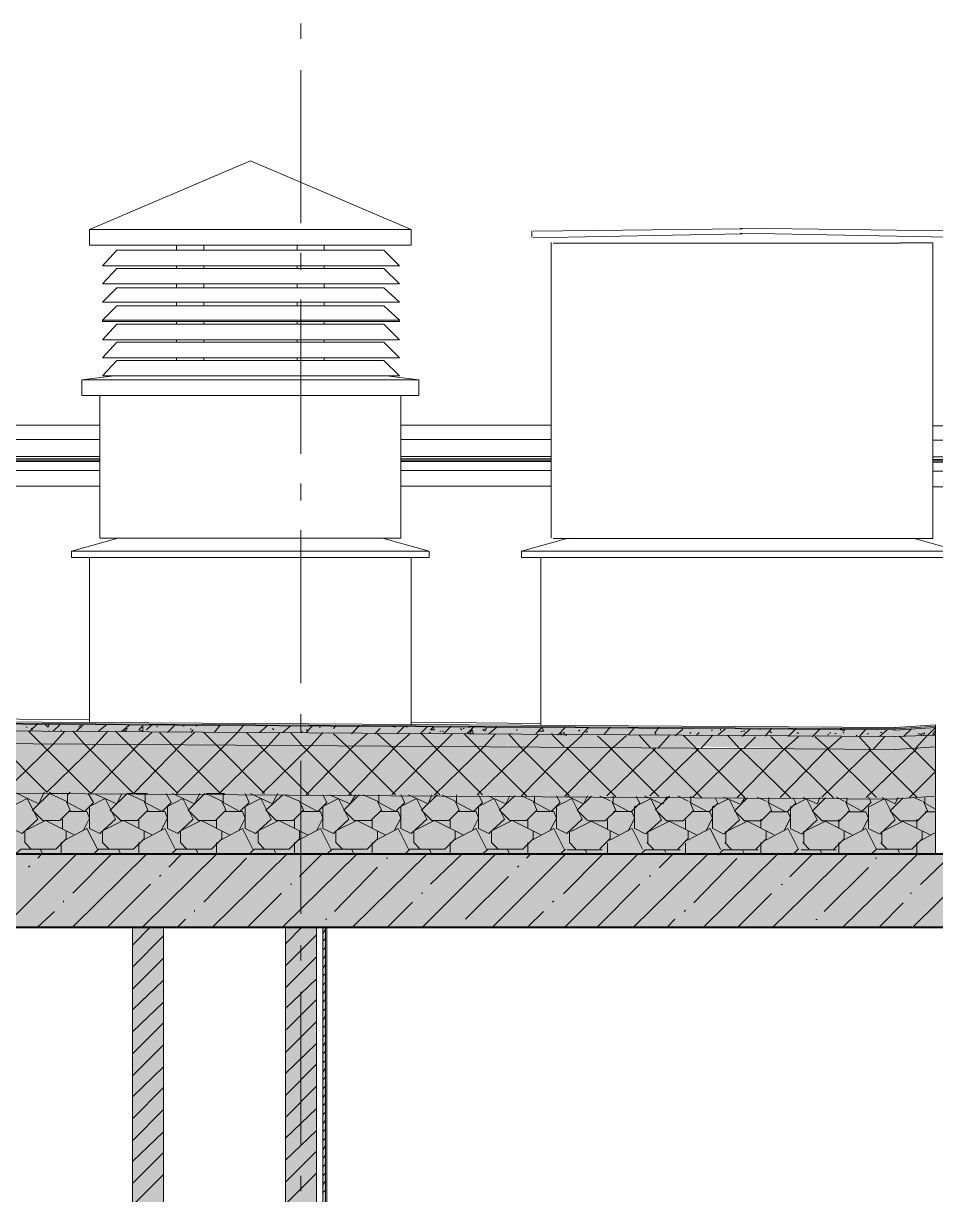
# Model space of a CAD drawing. Header units: millimetres. Extents: x -135211 to 49383, y -8033 to 228499.
# Drawn here: x -66054 to -63077, y 52483 to 56307 of the extents above; entities that cross this region are included whole.
import ezdxf

# ---------------------------------------------------------------- set-up
doc = ezdxf.new("R2010")
doc.units = ezdxf.units.MM
doc.layers.add('PDF _Геометрия', color=7, linetype='Continuous', true_color=0x1d1d1d)
doc.layers.add('PDF _Сплошная заливка', color=7, linetype='Continuous', true_color=0xffffff)

msp = doc.modelspace()

# ---------------------------------------------------------------- hatches: boundary and pattern name
at = {"layer": 'PDF _Сплошная заливка', "transparency": 33554559}
for points in [[(-76797.7, 54093.3), (-76994.8, 54097), (-77245.3, 54097), (-77245.3, 54072.1), (-77013.6, 54072.1), (-76785, 54067.9), (-76103.5, 54063.7), (-74071.6, 54051), (-73390.1, 54046.7), (-71358.2, 54034), (-70676.7, 54029.8), (-68644.8, 54017.1), (-67963.3, 54012.9), (-65931.5, 54000.2), (-65249.9, 53995.9), (-63218.1, 53983.2), (-63209.6, 53979), (-63209.6, 53983.2), (-63078.4, 53983.2), (-63078.4, 54008.6), (-63146.1, 54008.6), (-63861.5, 54004.4), (-63861.5, 54008.6), (-65804.5, 54021.3), (-66447.9, 54025.6), (-68390.9, 54038.3), (-69034.3, 54042.5), (-70977.3, 54055.2), (-71620.7, 54059.4), (-73563.7, 54072.1), (-74207.1, 54076.4)], [(-76797.7, 54067.9), (-76995.5, 54071.6), (-77245.3, 54071.6), (-77245.3, 54034), (-77013.6, 54034), (-76785, 54029.8), (-75489.7, 54021.3), (-74846.3, 54017.1), (-73551, 54008.6), (-72907.6, 54004.4), (-72259.9, 54000.2), (-71616.5, 53995.9), (-70321.1, 53987.5), (-69677.7, 53983.2), (-68382.4, 53974.8), (-67739, 53970.5), (-67091.3, 53966.3), (-66447.9, 53962.1), (-65152.6, 53953.6), (-64509.1, 53949.4), (-63861.5, 53945.1), (-63218.1, 53940.9), (-63209.6, 53936.7), (-63209.6, 53940.9), (-63141.9, 53945.1), (-63078.4, 53945.1), (-63078.4, 53983.2), (-63895.3, 53987.5), (-64572.6, 53991.7), (-65254.2, 53995.9), (-65931.5, 54000.2), (-66613, 54004.4), (-67967.6, 54012.9), (-68649.1, 54017.1), (-69326.4, 54021.3), (-70007.9, 54025.6), (-71362.5, 54034), (-72044, 54038.3), (-72721.3, 54042.5), (-73402.8, 54046.7), (-74757.4, 54055.2), (-75438.9, 54059.4), (-76116.2, 54063.7)], [(-76797.7, 54029.8), (-76994.3, 54033.5), (-77245.3, 54033.5), (-77245.3, 53873.2), (-77017.9, 53873.2), (-76789.3, 53868.9), (-76107.8, 53864.7), (-74753.2, 53856.2), (-74071.6, 53852), (-72717.1, 53843.5), (-72035.5, 53839.3), (-70003.7, 53826.6), (-69322.1, 53822.4), (-67967.6, 53813.9), (-67286, 53809.7), (-65931.5, 53801.2), (-65249.9, 53797), (-63218.1, 53784.3), (-63141.9, 53780), (-63141.9, 53784.3), (-63078.4, 53784.3), (-63078.4, 53945.1), (-63146.1, 53945.1), (-63861.5, 53940.9), (-63861.5, 53945.1), (-65804.5, 53957.8), (-66447.9, 53962.1), (-68390.9, 53974.8), (-69034.3, 53979), (-70977.3, 53991.7), (-71620.7, 53995.9), (-73563.7, 54008.6), (-74207.1, 54012.9)], [(-76797.7, 53868.9), (-76995.9, 53872.7), (-77245.3, 53872.7), (-77245.3, 53593.8), (-63078.4, 53593.8), (-63078.4, 53784.3), (-63895.3, 53788.5), (-64572.6, 53792.7), (-65254.2, 53797), (-65931.5, 53801.2), (-66613, 53805.4), (-67967.6, 53813.9), (-68649.1, 53818.1), (-69326.4, 53822.4), (-70007.9, 53826.6), (-71362.5, 53835.1), (-72044, 53839.3), (-72721.3, 53843.5), (-73402.8, 53847.8), (-74757.4, 53856.2), (-75438.9, 53860.5), (-76116.2, 53864.7)]]:
    msp.add_hatch(color=256, dxfattribs=at).paths.add_polyline_path(points)
h = msp.add_hatch(color=256, dxfattribs=at)
h.paths.add_polyline_path([(-65199.1, 50457.1), (-65097.5, 50457.1), (-65097.5, 53356.7), (-65199.1, 53356.7)])
h.paths.add_polyline_path([(-65097.5, 49856), (-65199.1, 49856), (-65199.1, 48526.8), (-65097.5, 48526.8)])

# ---------------------------------------------------------------- linework, layer by layer
at = {"layer": 'PDF _Геометрия', "color": 7, "lineweight": 9}
for points in [[(-65148.3, 56256.4), (-65148.3, 56307.2)], [(-65148.3, 55655.3), (-65148.3, 56154.8)], [(-64788.5, 55634.1), (-65313.4, 55858.5), (-65838.3, 55634.1)], [(-65313.4, 55858.5), (-64788.5, 55634.1)], [(-65554.7, 55583.3), (-65804.5, 55583.3), (-65838.3, 55583.3), (-65838.3, 55634.1), (-65838.3, 55583.3), (-64788.5, 55583.3), (-64788.5, 55634.1), (-64788.5, 55583.3), (-64822.4, 55583.3), (-65072.1, 55583.3)], [(-64788.5, 55634.1), (-64788.5, 55583.3), (-64822.4, 55583.3)], [(-64394.8, 55608.7), (-64394.8, 55629.9)], [(-64390.2, 55628.5), (-63708.5, 55636.9)], [(-63708.5, 55620), (-64390.2, 55607.3)], [(-63714.4, 55638.7), (-63032.9, 55630.2), (-63032.9, 55609), (-63714.4, 55621.7)], [(-65465.8, 55583.3), (-65161, 55583.3)], [(-64331.4, 55591.8), (-64331.4, 54626.7)], [(-63190.8, 55590), (-64325.2, 55590)], [(-63191.3, 55590.2), (-63085.5, 55590.2), (-63085.5, 54625), (-63191.3, 54625)], [(-64826.6, 55515.6), (-64877.4, 55566.4), (-65749.4, 55566.4), (-65796, 55515.6)], [(-65148.3, 55502.9), (-65148.3, 55557.9)], [(-65796, 55515.6), (-64826.6, 55515.6), (-65796, 55515.6)], [(-64826.6, 55456.3), (-64877.4, 55507.1), (-65749.4, 55507.1), (-65796, 55456.3)], [(-65796, 55456.3), (-64826.6, 55456.3), (-65796, 55456.3)], [(-64877.4, 55443.6), (-64826.6, 55397.1), (-64877.4, 55443.6), (-65749.4, 55443.6), (-65796, 55397.1)], [(-65796, 55397.1), (-64826.6, 55397.1), (-65796, 55397.1)], [(-64826.6, 55337.8), (-64877.4, 55384.4), (-65749.4, 55384.4), (-65796, 55337.8)], [(-65148.3, 54901.8), (-65148.3, 55405.5)], [(-63085.5, 55357.3), (-63085.5, 54726.6)], [(-64826.6, 55274.3), (-64877.4, 55325.1), (-65749.4, 55325.1), (-65796, 55274.3)], [(-65796, 55274.3), (-64826.6, 55274.3), (-65796, 55274.3)], [(-64826.6, 55215.1), (-64877.4, 55265.8), (-65749.4, 55265.8), (-65796, 55215.1)], [(-65796, 55215.1), (-64826.6, 55215.1), (-65796, 55215.1)], [(-64826.6, 55155.8), (-64877.4, 55206.6), (-65749.4, 55206.6), (-65796, 55155.8)], [(-64869, 55155.8), (-64763.1, 55143.1), (-64763.1, 55092.3), (-65863.7, 55092.3), (-65863.7, 55143.1)], [(-65757.9, 55155.8), (-65863.7, 55143.1), (-64763.1, 55143.1)], [(-65796, 55155.8), (-64826.6, 55155.8), (-65796, 55155.8)], [(-64767.4, 55092.3), (-64822.4, 55092.3), (-64822.4, 54626.7), (-64928.2, 54626.7), (-65804.5, 54626.7), (-65804.5, 55092.3), (-65855.3, 55092.3)], [(-65804.5, 54994.9), (-67722, 54994.9)], [(-64331.4, 54994.9), (-64822.4, 54994.9)], [(-55434.6, 54992.9), (-63084.5, 54992.9)], [(-65804.5, 54948.4), (-67722, 54948.4)], [(-64331.4, 54948.4), (-64822.4, 54948.4)], [(-55434.6, 54946.4), (-63084.5, 54946.4)], [(-65804.5, 54893.3), (-67722, 54893.3)], [(-64331.4, 54893.3), (-64822.4, 54893.3)], [(-55434.6, 54891.3), (-63084.5, 54891.3)], [(-65804.5, 54880.6), (-67722, 54880.6)], [(-67722, 54876.4), (-65804.5, 54876.4)], [(-64331.4, 54880.6), (-64822.4, 54880.6)], [(-64822.4, 54876.4), (-64331.4, 54876.4)], [(-55434.6, 54878.6), (-63084.5, 54878.6)], [(-63084.5, 54874.4), (-55434.6, 54874.4)], [(-65148.3, 54749.4), (-65148.3, 54804.4)], [(-64729.3, 54584.3), (-64729.3, 54563.2), (-65897.6, 54563.2), (-65897.6, 54584.3), (-65745.2, 54626.7), (-65897.6, 54584.3), (-65897.6, 54563.2), (-65893.4, 54563.2)], [(-64733.5, 54563.2), (-64729.3, 54563.2), (-64729.3, 54584.3), (-64881.7, 54626.7), (-64729.3, 54584.3), (-65897.6, 54584.3)], [(-65148.3, 54152.6), (-65148.3, 54652.1)], [(-64428.7, 54563.2), (-64428.7, 54584.3), (-64276.3, 54626.7)], [(-63002.1, 54563.1), (-62997.8, 54563.1), (-62997.8, 54584.3), (-63150.3, 54626.6), (-62997.8, 54584.3), (-64428.7, 54584.3)], [(-64325.2, 54624.8), (-63190.8, 54624.8)], [(-62997.8, 54584.3), (-62997.8, 54563.1), (-64428.7, 54563.1)], [(-65838.3, 54025.6), (-65838.3, 54563.2)], [(-64788.5, 54017.1), (-64788.5, 54563.2)], [(-64365.2, 54017.1), (-64365.2, 54563.2)], [(-63208.4, 54008.2), (-76783.9, 54092.9)], [(-67688.2, 54042.5), (-65838.3, 54034)], [(-65148.3, 53995.9), (-65148.3, 54051)], [(-63076.7, 53593.3), (-63076.7, 53783.7), (-63076.7, 53944.6), (-63076.7, 53982.7), (-63076.7, 54008.1), (-63076.7, 54012.3), (-63076.7, 54016.6), (-63076.7, 54012.3), (-63076.7, 54008.1), (-63076.7, 53982.7), (-63076.7, 53944.6), (-63076.7, 53783.7), (-63076.7, 53593.3), (-77245.3, 53593.3)], [(-64788.5, 54025.6), (-64365.2, 54021.3)], [(-63076.7, 54016.6), (-63208, 54008.1)], [(-65148.3, 53399.1), (-65148.3, 53898.6)], [(-65698.6, 53356.7), (-65698.6, 48653.8), (-65698.6, 53356.7), (-67997.2, 53356.7), (-67997.2, 48653.8)], [(-65097.5, 53356.7), (-65097.5, 50478.2), (-65097.5, 51955.6), (-65076.4, 51955.6)], [(-65067.9, 53356.7), (-65067.9, 48653.8)], [(-65058.6, 48651.8), (-62129.1, 48651.8), (-62129.1, 53355), (-65058.6, 53355)], [(-65148.3, 53246.7), (-65148.3, 53297.5)], [(-65148.3, 52645.6), (-65148.3, 53145.1)], [(-65148.3, 52493.2), (-65148.3, 52544)]]:
    msp.add_lwpolyline(points, dxfattribs=at)
for points in [[(-65838.3, 55634.1), (-65313.4, 55858.5), (-64788.5, 55634.1)], [(-65554.7, 55583.3), (-65554.7, 55566.4)], [(-65465.8, 55566.4), (-65465.8, 55583.3)], [(-65161, 55583.3), (-65161, 55566.4)], [(-65072.1, 55566.4), (-65072.1, 55583.3)], [(-65554.7, 55515.6), (-65554.7, 55507.1)], [(-65465.8, 55507.1), (-65465.8, 55515.6)], [(-65161, 55515.6), (-65161, 55507.1)], [(-65072.1, 55507.1), (-65072.1, 55515.6)], [(-65554.7, 55456.3), (-65554.7, 55443.6)], [(-65465.8, 55443.6), (-65465.8, 55456.3)], [(-65161, 55456.3), (-65161, 55443.6)], [(-65072.1, 55443.6), (-65072.1, 55456.3)], [(-65554.7, 55397.1), (-65554.7, 55384.4)], [(-65465.8, 55384.4), (-65465.8, 55397.1)], [(-65161, 55397.1), (-65161, 55384.4)], [(-65072.1, 55384.4), (-65072.1, 55397.1)], [(-65796, 55337.8), (-65796, 55333.6), (-64826.6, 55333.6), (-64826.6, 55337.8)], [(-65554.7, 55333.6), (-65554.7, 55325.1)], [(-65465.8, 55325.1), (-65465.8, 55333.6)], [(-65161, 55333.6), (-65161, 55325.1)], [(-65072.1, 55325.1), (-65072.1, 55333.6)], [(-65554.7, 55274.3), (-65554.7, 55265.8)], [(-65465.8, 55265.8), (-65465.8, 55274.3)], [(-65161, 55274.3), (-65161, 55265.8)], [(-65072.1, 55265.8), (-65072.1, 55274.3)], [(-65554.7, 55215.1), (-65554.7, 55206.6)], [(-65465.8, 55206.6), (-65465.8, 55215.1)], [(-65161, 55215.1), (-65161, 55206.6)], [(-65072.1, 55206.6), (-65072.1, 55215.1)], [(-65804.5, 54884.9), (-67722, 54884.9)], [(-64331.4, 54884.9), (-64822.4, 54884.9)], [(-55434.6, 54882.9), (-63084.5, 54882.9)], [(-67722, 54846.8), (-65804.5, 54846.8)], [(-64822.4, 54846.8), (-64331.4, 54846.8)], [(-63084.5, 54844.8), (-55434.6, 54844.8)], [(-67722, 54796), (-65804.5, 54796)], [(-64822.4, 54796), (-64331.4, 54796)], [(-63084.5, 54794), (-55434.6, 54794)], [(-65597, 48526.8), (-65597, 53356.7), (-65698.6, 53356.7), (-65698.6, 48526.8)], [(-65597, 51155.5), (-65199.1, 51155.5), (-65199.1, 53356.7), (-65597, 53356.7)], [(-65199.1, 53356.7), (-65199.1, 50457.1), (-65097.5, 50457.1), (-65097.5, 53356.7)], [(-65076.4, 53356.7), (-65076.4, 48653.8), (-65067.9, 48653.8), (-65063.7, 48653.8), (-65063.7, 53356.7), (-65067.9, 53356.7)]]:
    msp.add_lwpolyline(points, close=True, dxfattribs=at)
at = {"layer": 'PDF _Геометрия', "color": 7, "lineweight": 20}
for points in [[(-63208.4, 54004), (-76783.9, 54088.7), (-63208.4, 53999.8)], [(-63208.4, 53978.6), (-76783.9, 54063.3)], [(-63208.4, 53936.3), (-76783.9, 54025.2)], [(-63076.7, 54012.3), (-63208, 54003.9)], [(-63076.7, 54008.1), (-63208, 53999.6)], [(-63076.7, 53982.7), (-63208, 53978.5)], [(-63076.7, 53944.6), (-63208, 53936.1)], [(-63199.6, 53774), (-76784.6, 53862.9)], [(-63076.7, 53783.7), (-63203.7, 53775.3)]]:
    msp.add_lwpolyline(points, dxfattribs=at)
at = {"layer": 'PDF _Геометрия', "lineweight": 9}
for points in [[(-65779.1, 53995.9), (-65817.2, 53953.6), (-65978, 53797), (-66138.9, 53957.8), (-66181.2, 53995.9), (-66160, 54021.3)], [(-66045.7, 54008.6), (-66041.5, 54008.6)], [(-66033, 53995.9), (-66007.6, 54021.3)], [(-66028.8, 54004.4), (-66024.6, 54000.2)], [(-65969.5, 54021.3), (-65973.8, 54008.6), (-65982.2, 54017.1), (-65973.8, 54021.3)], [(-65956.8, 53995.9), (-65935.7, 54017.1)], [(-65880.7, 53995.9), (-65859.5, 54017.1)], [(-65872.2, 54008.6), (-65872.2, 54012.9)], [(-65868, 54017.1), (-65868, 54012.9)], [(-65808.7, 53995.9), (-65783.3, 54017.1)], [(-65732.5, 53995.9), (-65707.1, 54017.1)], [(-65652.1, 54000.2), (-65635.1, 54017.1)], [(-65618.2, 54012.9), (-65618.2, 54008.6)], [(-65584.3, 53991.7), (-65558.9, 54017.1)], [(-65554.7, 53792.7), (-65393.9, 53953.6), (-65355.8, 53991.7), (-65334.6, 54017.1)], [(-65533.5, 54012.9), (-65529.3, 54012.9)], [(-65508.1, 54000.2), (-65508.1, 54004.4)], [(-65491.2, 54012.9), (-65487, 54012.9)], [(-65431.9, 53991.7), (-65410.8, 54017.1)], [(-65419.2, 54012.9), (-65415, 54017.1)], [(-65283.8, 53991.7), (-65258.4, 54012.9)], [(-65241.5, 54004.4), (-65237.2, 54000.2)], [(-65207.6, 53991.7), (-65182.2, 54012.9)], [(-65131.4, 53991.7), (-65110.2, 54012.9)], [(-65089.1, 54008.6), (-65084.8, 54008.6)], [(-65055.2, 54004.4), (-65055.2, 54004.4)], [(-65042.5, 54004.4), (-65034, 54012.9)], [(-64983.2, 53987.5), (-64957.8, 54012.9)], [(-64907, 53987.5), (-64890.1, 54004.4)], [(-64852, 54012.9), (-64852, 54012.9)], [(-64852, 54012.9), (-64839.3, 54008.6), (-64843.6, 54012.9)], [(-64835.1, 53987.5), (-64809.7, 54012.9)], [(-64805.5, 54012.9), (-64801.2, 54008.6), (-64801.2, 54012.9)], [(-64758.9, 53987.5), (-64733.5, 54012.9)], [(-64682.7, 53987.5), (-64657.3, 54012.9)], [(-64627.7, 54004.4), (-64623.4, 54000.2)], [(-64619.2, 54004.4), (-64615, 54004.4)], [(-64606.5, 53987.5), (-64585.3, 54008.6)], [(-64602.3, 54008.6), (-64598, 54008.6)], [(-64534.5, 53987.5), (-64509.1, 54008.6)], [(-64382.1, 53987.5), (-64361, 54008.6), (-64373.7, 53995.9), (-64356.7, 53995.9), (-64361, 54008.6)], [(-64310.2, 53983.2), (-64284.8, 54008.6)], [(-64234, 53983.2), (-64208.6, 54008.6)], [(-64159.6, 53983.8), (-64138.4, 54009.2)], [(-64080.6, 53982.9), (-64059.4, 54008.3)], [(-63993.2, 53990.5), (-63980.5, 54007.4)], [(-63901.5, 54003.7), (-63901.5, 54003.7)], [(-63786.7, 53983.6), (-63761.1, 54004.8)], [(-63707.7, 53978.5), (-63682.1, 54003.9)], [(-63633.3, 53979.1), (-63612, 54004.5)], [(-63558.2, 53978.2), (-63533, 54003.6)], [(-63388.1, 54000.4), (-63383.8, 54004.6), (-63383.8, 54000.4)], [(-63383.6, 54000.3), (-63375.1, 53996.1), (-63375.1, 54004.5)], [(-63181.1, 53978), (-63155.7, 54003.4)], [(-63102.1, 53982.7), (-63076.7, 54008.1)], [(-66117.7, 53797), (-65956.8, 53953.6), (-65918.8, 53995.9)], [(-66037.3, 53995.9), (-65994.9, 53953.6), (-65834.1, 53792.7), (-65677.5, 53953.6), (-65635.1, 53991.7)], [(-65973.8, 53995.9), (-65969.5, 53995.9)], [(-65961.1, 54000.2), (-65961.1, 54000.2)], [(-65931.5, 54000.2), (-65931.5, 53995.9)], [(-65893.4, 53995.9), (-65855.3, 53953.6), (-65694.4, 53792.7), (-65537.8, 53953.6), (-65495.4, 53991.7)], [(-65838.3, 53995.9), (-65838.3, 53995.9)], [(-65550.5, 53792.7), (-65711.3, 53953.6), (-65753.7, 53995.9)], [(-65724, 53995.9), (-65724, 53995.9)], [(-65643.6, 53995.9), (-65643.6, 53995.9)], [(-65410.8, 53792.7), (-65571.6, 53953.6), (-65609.7, 53991.7)], [(-65508.1, 53991.7), (-65499.7, 54000.2)], [(-65266.9, 53792.7), (-65427.7, 53953.6), (-65465.8, 53991.7)], [(-65415, 53792.7), (-65254.2, 53949.4), (-65216.1, 53991.7)], [(-65122.9, 53788.5), (-65283.8, 53949.4), (-65326.1, 53991.7)], [(-65275.3, 53792.7), (-65114.5, 53949.4), (-65076.4, 53991.7)], [(-64983.2, 53788.5), (-65144.1, 53949.4), (-65182.2, 53991.7)], [(-65148.3, 53991.7), (-65144.1, 53995.9)], [(-65131.4, 54000.2), (-65127.2, 54000.2)], [(-65131.4, 53788.5), (-64974.8, 53949.4), (-64932.4, 53987.5)], [(-65055.2, 53991.7), (-65055.2, 53991.7)], [(-64839.3, 53788.5), (-65000.2, 53949.4), (-65042.5, 53987.5)], [(-64991.7, 53788.5), (-64835.1, 53949.4), (-64792.8, 53987.5)], [(-64695.4, 53788.5), (-64856.3, 53949.4), (-64898.6, 53987.5)], [(-64852, 53788.5), (-64691.2, 53949.4), (-64653.1, 53987.5)], [(-64555.7, 53788.5), (-64716.6, 53949.4), (-64754.7, 53987.5)], [(-64729.3, 53991.7), (-64725, 53991.7)], [(-64712.3, 53788.5), (-64551.5, 53945.1), (-64513.4, 53987.5)], [(-64695.4, 53995.9), (-64691.2, 53995.9)], [(-64686.9, 53995.9), (-64682.7, 53995.9)], [(-64411.8, 53784.3), (-64572.6, 53945.1), (-64615, 53987.5)], [(-64572.6, 53788.5), (-64411.8, 53945.1), (-64373.7, 53983.2)], [(-64449.9, 53784.3), (-64500.7, 53737.7), (-64466.8, 53703.8), (-64411.8, 53703.8), (-64377.9, 53737.7), (-64390.6, 53767.3), (-64428.7, 53784.3), (-64272.1, 53945.1), (-64229.8, 53983.2)], [(-64272.1, 53784.3), (-64432.9, 53945.1), (-64471, 53987.5)], [(-64462.6, 53987.5), (-64462.6, 53987.5)], [(-64458.3, 53987.5), (-64462.6, 53987.5)], [(-64458.3, 53987.5), (-64458.3, 53987.5)], [(-64445.6, 54000.2), (-64441.4, 54000.2)], [(-64373.7, 54000.2), (-64373.7, 54000.2)], [(-64331.4, 53987.5), (-64327.1, 53987.5)], [(-64289, 53945.1), (-64327.1, 53983.2)], [(-64297.5, 53983.2), (-64301.7, 53987.5), (-64289, 53991.7), (-64289, 53983.2)], [(-64284.8, 53983.2), (-64280.6, 53983.2)], [(-64242.5, 53995.9), (-64238.2, 54000.2)], [(-64217.1, 53991.7), (-64212.8, 53995.9)], [(-64138.4, 53943), (-64180.8, 53981.1)], [(-64128.2, 53943.8), (-64085.8, 53981.8)], [(-64006.8, 53941.3), (-64045, 53983.7)], [(-63993.5, 53990.6), (-63989.2, 53986.3)], [(-63983.6, 53939.3), (-63945.4, 53981.6)], [(-63927, 53981.2), (-63901.5, 54002.3)], [(-63857.6, 53939.7), (-63899.8, 53982)], [(-63879.4, 53987.8), (-63875.2, 53992)], [(-63857.4, 53983.2), (-63848.9, 53991.7)], [(-63809.2, 53981.4), (-63805, 53981.4), (-63842.9, 53939.1)], [(-63809.2, 53999.7), (-63805, 53999.7)], [(-63778.7, 53998), (-63778.7, 54002.3)], [(-63717.2, 53939.4), (-63755.2, 53981.8)], [(-63712.7, 53994.4), (-63708.5, 53994.4)], [(-63704, 53995.6), (-63699.7, 53995.6)], [(-63702.6, 53938.9), (-63664.6, 53977)], [(-63651.3, 54002.2), (-63647.1, 54002.2)], [(-63616.2, 53994.6), (-63612, 53990.4)], [(-63576.9, 53940.6), (-63614.9, 53978.7)], [(-63566.5, 53940), (-63524.2, 53978.1)], [(-63528.5, 53992.1), (-63524.2, 53987.9)], [(-63515.4, 53979.3), (-63515.4, 53979.3)], [(-63479.3, 53977.3), (-63454, 54002.7)], [(-63427.7, 53938.9), (-63470.1, 53977)], [(-63427.7, 53986.8), (-63427.7, 53982.6)], [(-63426.2, 53939.8), (-63383.8, 53977.9)], [(-63423.2, 53990.9), (-63418.9, 53990.9)], [(-63405.7, 53987.9), (-63401.4, 53987.9)], [(-63379.3, 53990.5), (-63375.1, 53990.5)], [(-63335.5, 53982.9), (-63331.2, 53978.6)], [(-63325.9, 53977), (-63304.9, 54002.4)], [(-63287.3, 53934.5), (-63325.5, 53976.8)], [(-63300.4, 53986.7), (-63296.1, 53986.7)], [(-63281.7, 53935.3), (-63243.4, 53977.7)], [(-63260, 53978.9), (-63234.7, 54000.1)], [(-63256.5, 53991.8), (-63252.2, 53991.8)], [(-63217.1, 53999.9), (-63217.1, 53999.9)], [(-63216.9, 53999.8), (-63208.4, 53999.8)], [(-63208.4, 53999.8), (-63208.4, 53999.8)], [(-63155.7, 53941.3), (-63194, 53979.4)], [(-63182, 53998.1), (-63182, 53998.1)], [(-63141.3, 53940.7), (-63103.1, 53983)], [(-63133.7, 53987.5), (-63129.4, 53987.5)], [(-63129.2, 53987.4), (-63120.6, 53983.2)], [(-63124.7, 53986), (-63111.8, 53990.3), (-63116.1, 53981.8)], [(-64286.4, 53783.4), (-64129.6, 53944.2)], [(-64120.9, 53781.9), (-64281.9, 53942.8)], [(-64150.2, 53784.5), (-63989.2, 53941.2)], [(-63980.5, 53783), (-64141.4, 53943.9)], [(-64009.7, 53784.3), (-63848.9, 53940.9)], [(-63840.1, 53778.6), (-64000.9, 53939.5)], [(-63869.2, 53779.9), (-63708.5, 53940.7)], [(-63699.7, 53779.7), (-63860.5, 53940.6)], [(-63724.9, 53779.6), (-63568.1, 53940.5)], [(-63550.5, 53778.1), (-63715.5, 53938.9)], [(-63584.4, 53779.4), (-63427.7, 53940.2)], [(-63410.2, 53777.8), (-63571.2, 53938.7)], [(-63448.2, 53780.5), (-63287.3, 53937.1)], [(-63269.8, 53779), (-63430.7, 53939.8)], [(-63303.2, 53778.9), (-63138.2, 53939.7)], [(-63138.2, 53780.2), (-63294.6, 53936.9)], [(-63161.5, 53779.5), (-63076.7, 53864.2), (-63152.9, 53940.4)], [(-66083.8, 53797), (-66003.4, 53758.9), (-65986.5, 53797)], [(-65969.5, 53797), (-65965.3, 53792.7), (-65906.1, 53792.7), (-65901.8, 53797), (-65910.3, 53788.5), (-65910.3, 53763.1), (-65855.3, 53733.5), (-65825.6, 53763.1), (-65842.6, 53792.7)], [(-65825.6, 53792.7), (-65749.4, 53758.9), (-65732.5, 53792.7)], [(-65715.6, 53792.7), (-65711.3, 53792.7), (-65652.1, 53792.7)], [(-65647.8, 53792.7), (-65656.3, 53788.5), (-65656.3, 53763.1), (-65601.3, 53733.5), (-65571.6, 53763.1), (-65588.6, 53792.7)], [(-65652.1, 53792.7), (-65652.1, 53792.7)], [(-65567.4, 53792.7), (-65495.4, 53758.9), (-65478.5, 53792.7)], [(-65461.6, 53792.7), (-65516.6, 53737.7), (-65482.7, 53703.8), (-65427.7, 53703.8), (-65393.9, 53737.7), (-65406.6, 53767.3), (-65457.3, 53792.7), (-65398.1, 53792.7), (-65402.3, 53788.5), (-65402.3, 53763.1), (-65347.3, 53733.5), (-65317.7, 53763.1), (-65330.4, 53792.7)], [(-65457.3, 53792.7), (-65457.3, 53792.7)], [(-65398.1, 53792.7), (-65398.1, 53792.7)], [(-65313.4, 53792.7), (-65241.5, 53758.9), (-65224.5, 53792.7)], [(-65207.6, 53788.5), (-65262.6, 53737.7), (-65228.8, 53703.8), (-65173.7, 53703.8), (-65139.9, 53737.7), (-65152.6, 53767.3), (-65203.4, 53788.5)], [(-65148.3, 53788.5), (-65148.3, 53763.1), (-65093.3, 53733.5), (-65063.7, 53763.1), (-65076.4, 53788.5)], [(-65148.3, 53788.5), (-65148.3, 53788.5)], [(-65055.2, 53788.5), (-64987.5, 53758.9), (-64970.5, 53788.5)], [(-64957.8, 53788.5), (-65008.6, 53737.7), (-64974.8, 53703.8), (-64919.7, 53703.8), (-64885.9, 53737.7), (-64898.6, 53767.3), (-64945.1, 53788.5)], [(-64894.3, 53788.5), (-64894.3, 53763.1), (-64839.3, 53733.5), (-64809.7, 53763.1), (-64822.4, 53788.5)], [(-64797, 53788.5), (-64733.5, 53758.9), (-64720.8, 53788.5)], [(-64703.9, 53788.5), (-64754.7, 53737.7), (-64720.8, 53703.8), (-64665.8, 53703.8), (-64631.9, 53737.7), (-64644.6, 53767.3), (-64686.9, 53788.5)], [(-64640.4, 53788.5), (-64640.4, 53763.1), (-64585.3, 53733.5), (-64555.7, 53763.1), (-64568.4, 53788.5)], [(-64538.8, 53784.3), (-64479.5, 53758.9), (-64466.8, 53784.3)], [(-64386.4, 53784.3), (-64386.4, 53763.1), (-64331.4, 53733.5), (-64301.7, 53763.1), (-64314.4, 53784.3)], [(-64280.6, 53784.3), (-64225.5, 53758.9), (-64212.8, 53784.3)], [(-64246.4, 53737.6), (-64199.8, 53784.2)], [(-64138.4, 53767.9), (-64172.3, 53784.8)], [(-64129.6, 53762.2), (-64129.6, 53783.4)], [(-64071.6, 53731.6), (-64041.9, 53761.2), (-64054.6, 53782.4)], [(-64057.7, 53749.5), (-64006.8, 53774.9)], [(-63971.7, 53758.9), (-64026.9, 53784.3)], [(-64022.7, 53660.2), (-63971.7, 53706.8), (-64005.7, 53774.5)], [(-63992.1, 53737.5), (-63945.4, 53784)], [(-63966.9, 53757.4), (-63954.1, 53782.8)], [(-63884, 53767.8), (-63918, 53784.7)], [(-63875.2, 53762.1), (-63875.2, 53783.2)], [(-63817.3, 53731.5), (-63787.4, 53761.1), (-63796, 53778)], [(-63803.1, 53749.4), (-63752.3, 53774.7)], [(-63717.2, 53758.8), (-63768, 53779.9)], [(-63768, 53660.1), (-63717.2, 53706.6), (-63750.9, 53774.4)], [(-63733.1, 53735.9), (-63690.9, 53778.3)], [(-63712.5, 53757.2), (-63699.7, 53778.4)], [(-63629.5, 53767.6), (-63659, 53780.3)], [(-63620.7, 53761.9), (-63620.7, 53778.8)], [(-63562.5, 53731.3), (-63533, 53760.9), (-63541.5, 53777.9)], [(-63548.8, 53749.2), (-63497.9, 53774.6)], [(-63513.7, 53659.9), (-63462.8, 53706.5), (-63496.6, 53774.2)], [(-63462.8, 53758.6), (-63509.4, 53779.8)], [(-63478.9, 53735.8), (-63436.5, 53778.1)], [(-63462.6, 53758.5), (-63454, 53779.7)], [(-63375.1, 53767.4), (-63400.3, 53780.2)], [(-63366.3, 53761.8), (-63366.3, 53778.7)], [(-63316.9, 53733.9), (-63287.3, 53763.6), (-63295.9, 53780.5)], [(-63294.1, 53749), (-63243.4, 53774.5)], [(-63259, 53659.8), (-63208.4, 53706.3), (-63242.3, 53774.1)], [(-63208.4, 53758.5), (-63250.9, 53779.6)], [(-63224.6, 53735.7), (-63182, 53778)], [(-63208.2, 53758.4), (-63199.6, 53779.6)], [(-63120.6, 53767.3), (-63150.3, 53780)], [(-63111.8, 53761.6), (-63111.8, 53778.6)], [(-64212.8, 53703.8), (-64246.7, 53737.7)], [(-64154.8, 53702.8), (-64120.9, 53736.7), (-64133.6, 53766.3)], [(-64077, 53733.3), (-64132.1, 53763)], [(-64059.4, 53678.1), (-64059.4, 53750.1)], [(-63954.1, 53702.3), (-63988.1, 53736.2)], [(-63900.4, 53702.7), (-63866.4, 53736.6), (-63879.2, 53766.2)], [(-63822.5, 53733.2), (-63877.4, 53762.8)], [(-63805, 53678), (-63805, 53750)], [(-63699.7, 53702.2), (-63733.4, 53736.1)], [(-63645.7, 53702.6), (-63612, 53736.4), (-63624.8, 53766)], [(-63568.1, 53733.1), (-63623.2, 53762.7)], [(-63550.5, 53677.8), (-63550.5, 53749.8)], [(-63445.3, 53702), (-63479.1, 53735.9)], [(-63391.4, 53702.4), (-63357.5, 53736.3), (-63370.4, 53765.9)], [(-63313.6, 53732.9), (-63368.5, 53762.5)], [(-63296.1, 53677.7), (-63296.1, 53749.7)], [(-63190.8, 53701.9), (-63224.7, 53735.8)], [(-63137, 53702.3), (-63103.1, 53736.1), (-63116, 53765.8)], [(-63076.7, 53741.4), (-63115, 53762.6)], [(-66028.8, 53610.7), (-66050, 53631.9), (-66050, 53670), (-65982.2, 53703.8), (-65889.1, 53657.3)], [(-65927.2, 53678.4), (-65927.2, 53708.1)], [(-65859.5, 53670), (-65838.3, 53712.3), (-65846.8, 53733.5), (-65906.1, 53733.5)], [(-65774.8, 53610.7), (-65796, 53631.9), (-65796, 53670), (-65728.3, 53703.8), (-65635.1, 53657.3)], [(-65677.5, 53678.4), (-65677.5, 53708.1)], [(-65605.5, 53670), (-65584.3, 53712.3), (-65592.8, 53733.5), (-65652.1, 53733.5)], [(-65520.8, 53610.7), (-65542, 53631.9), (-65542, 53670), (-65474.3, 53703.8), (-65381.2, 53657.3)], [(-65423.5, 53678.4), (-65423.5, 53708.1)], [(-65351.5, 53670), (-65330.4, 53712.3), (-65338.8, 53733.5), (-65398.1, 53733.5)], [(-65266.9, 53610.7), (-65288, 53631.9), (-65288, 53670), (-65220.3, 53703.8), (-65127.2, 53657.3)], [(-65169.5, 53678.4), (-65169.5, 53708.1)], [(-65097.5, 53670), (-65076.4, 53712.3), (-65084.8, 53733.5), (-65144.1, 53733.5)], [(-65012.9, 53610.7), (-65034, 53631.9), (-65034, 53670), (-64966.3, 53703.8), (-64873.2, 53657.3)], [(-64915.5, 53678.4), (-64915.5, 53708.1)], [(-64843.6, 53670), (-64822.4, 53712.3), (-64830.9, 53733.5), (-64890.1, 53733.5)], [(-64758.9, 53610.7), (-64780.1, 53631.9), (-64780.1, 53670), (-64712.3, 53703.8), (-64619.2, 53657.3)], [(-64661.5, 53678.4), (-64661.5, 53708.1)], [(-64589.6, 53670), (-64568.4, 53712.3), (-64576.9, 53733.5), (-64636.1, 53733.5)], [(-64504.9, 53610.7), (-64526.1, 53631.9), (-64526.1, 53670), (-64458.3, 53703.8), (-64365.2, 53657.3)], [(-64407.5, 53678.4), (-64407.5, 53708.1)], [(-64335.6, 53670), (-64314.4, 53712.3), (-64322.9, 53733.5), (-64382.1, 53733.5)], [(-64267.6, 53668.5), (-64199.8, 53702.4)], [(-64211, 53703.3), (-64155.9, 53703.3)], [(-64112.1, 53657.6), (-64205.3, 53704.1)], [(-64147.2, 53676.4), (-64147.2, 53706)], [(-64127.6, 53733.3), (-64068.2, 53733.3)], [(-64080.6, 53669.6), (-64059.4, 53712), (-64067.9, 53733.2)], [(-64012.9, 53668.4), (-63945.4, 53702.2)], [(-63956.4, 53703.1), (-63901.5, 53703.1)], [(-63857.6, 53657.4), (-63950.8, 53704)], [(-63892.7, 53676.2), (-63892.7, 53705.9)], [(-63872.9, 53733.1), (-63813.8, 53733.1)], [(-63826.3, 53669.5), (-63805, 53711.8), (-63813.5, 53733)], [(-63758.7, 53668.2), (-63690.9, 53702.1)], [(-63702.1, 53702.9), (-63647.1, 53702.9)], [(-63603.2, 53657.2), (-63696.3, 53703.8)], [(-63647.1, 53678.9), (-63647.1, 53708.5)], [(-63618.7, 53732.9), (-63559.3, 53732.9)], [(-63571.9, 53669.4), (-63550.5, 53711.7), (-63559.1, 53732.9)], [(-63504.1, 53668.1), (-63436.5, 53702)], [(-63447.4, 53702.8), (-63392.6, 53702.8)], [(-63348.7, 53657.1), (-63441.7, 53703.7)], [(-63392.6, 53678.8), (-63392.6, 53708.4)], [(-63364, 53732.8), (-63304.9, 53732.8)], [(-63317.1, 53669.2), (-63296.1, 53711.5), (-63304.7, 53732.7)], [(-63249.9, 53667.9), (-63182, 53701.8)], [(-63193.2, 53702.7), (-63138.2, 53702.7)], [(-63094.3, 53657), (-63187.6, 53703.5)], [(-63138.2, 53678.6), (-63138.2, 53708.2)], [(-63110.7, 53733), (-63076.7, 53733)], [(-66079.6, 53593.8), (-66062.7, 53610.7), (-65948.4, 53610.7), (-65914.5, 53644.6), (-65914.5, 53670)], [(-65918.8, 53640.4), (-65846.8, 53678.4), (-65812.9, 53610.7)], [(-65825.6, 53593.8), (-65808.7, 53610.7), (-65694.4, 53610.7), (-65660.5, 53644.6), (-65660.5, 53670)], [(-65664.8, 53640.4), (-65592.8, 53678.4), (-65558.9, 53610.7)], [(-65571.6, 53593.8), (-65554.7, 53610.7), (-65440.4, 53610.7), (-65406.6, 53644.6), (-65406.6, 53670)], [(-65410.8, 53640.4), (-65338.8, 53678.4), (-65305, 53610.7)], [(-65317.7, 53593.8), (-65300.7, 53610.7), (-65186.4, 53610.7), (-65152.6, 53644.6), (-65152.6, 53670)], [(-65156.8, 53640.4), (-65084.8, 53678.4), (-65051, 53610.7)], [(-65063.7, 53593.8), (-65046.7, 53610.7), (-64932.4, 53610.7), (-64898.6, 53644.6), (-64898.6, 53670)], [(-64902.8, 53640.4), (-64830.9, 53678.4), (-64797, 53610.7)], [(-64809.7, 53593.8), (-64792.8, 53610.7), (-64678.5, 53610.7), (-64644.6, 53644.6), (-64644.6, 53670)], [(-64648.8, 53640.4), (-64576.9, 53678.4), (-64543, 53610.7)], [(-64555.7, 53593.8), (-64538.8, 53610.7), (-64424.5, 53610.7), (-64390.6, 53644.6), (-64390.6, 53670)], [(-64394.8, 53640.4), (-64322.9, 53678.4), (-64289, 53610.7)], [(-64250.9, 53610.7), (-64272.1, 53631.9), (-64272.1, 53670)], [(-64172.3, 53611.3), (-64138.4, 53645.2), (-64138.4, 53670.6)], [(-64140.3, 53640.1), (-64068.2, 53678.2)], [(-64033.1, 53610.1), (-64067.1, 53677.8)], [(-64024.3, 53660.8), (-64058.3, 53677.7)], [(-64015.6, 53631.1), (-64015.6, 53669.2)], [(-63918, 53611.1), (-63884, 53645), (-63884, 53670.4)], [(-63885.7, 53640), (-63813.8, 53678.1)], [(-63778.7, 53610), (-63812.3, 53677.7)], [(-63769.9, 53660.6), (-63804, 53677.6)], [(-63761.1, 53630.9), (-63761.1, 53669)], [(-63663.2, 53611), (-63629.5, 53644.8), (-63629.5, 53670.2)], [(-63631.1, 53639.8), (-63559.3, 53677.9)], [(-63524.2, 53609.8), (-63558, 53677.5)], [(-63515.4, 53660.5), (-63549.2, 53677.4)], [(-63506.7, 53630.8), (-63506.7, 53668.9)], [(-63408.9, 53610.9), (-63375.1, 53644.7), (-63375.1, 53670.1)], [(-63376.9, 53639.7), (-63304.9, 53677.8)], [(-63269.8, 53609.7), (-63303.7, 53677.4)], [(-63261, 53660.4), (-63294.9, 53677.3)], [(-63252.2, 53630.6), (-63252.2, 53668.7)], [(-63154.6, 53610.7), (-63120.6, 53644.6), (-63120.6, 53670)], [(-63123.2, 53639.8), (-63076.7, 53665.2)], [(-65931.5, 53598), (-65931.5, 53631.9)], [(-65677.5, 53598), (-65677.5, 53631.9)], [(-65423.5, 53598), (-65423.5, 53631.9)], [(-65169.5, 53598), (-65169.5, 53631.9)], [(-64915.5, 53598), (-64915.5, 53631.9)], [(-64661.5, 53598), (-64661.5, 53631.9)], [(-64407.5, 53598), (-64407.5, 53631.9)], [(-64151.4, 53591.7), (-64147.2, 53595.9), (-64147.2, 53629.8)], [(-63998, 53611.1), (-64019.2, 53632.2)], [(-63897, 53591.6), (-63892.7, 53595.8), (-63892.7, 53629.7)], [(-63743.6, 53610.9), (-63764.9, 53632.1)], [(-63651.3, 53594.3), (-63647.1, 53598.5), (-63647.1, 53632.4)], [(-63489.1, 53610.8), (-63510.1, 53632)], [(-63396.9, 53594.1), (-63392.6, 53598.3), (-63392.6, 53632.2)], [(-63234.7, 53610.6), (-63255.7, 53631.8)], [(-63142.5, 53593.9), (-63138.2, 53598.2), (-63138.2, 53632.1)], [(-66117.7, 53356.7), (-65880.7, 53593.8)], [(-66007.6, 53581.1), (-65994.9, 53593.8)], [(-65990.7, 53593.8), (-65999.2, 53610.7)], [(-65935.7, 53593.8), (-65931.5, 53598), (-65927.2, 53593.8)], [(-65893.4, 53356.7), (-65652.1, 53593.8)], [(-65893.4, 53466.8), (-65766.4, 53593.8)], [(-65736.7, 53593.8), (-65745.2, 53610.7)], [(-65681.7, 53593.8), (-65677.5, 53598), (-65673.2, 53593.8)], [(-65664.8, 53356.7), (-65423.5, 53593.8)], [(-65580.1, 53551.5), (-65537.8, 53593.8)], [(-65482.7, 53593.8), (-65491.2, 53610.7)], [(-65436.2, 53356.7), (-65194.9, 53593.8)], [(-65427.7, 53593.8), (-65423.5, 53598), (-65419.2, 53593.8)], [(-65228.8, 53593.8), (-65237.2, 53610.7)], [(-65207.6, 53356.7), (-64966.3, 53593.8)], [(-65173.7, 53593.8), (-65169.5, 53598), (-65165.3, 53593.8)], [(-65152.6, 53521.8), (-65080.6, 53593.8)], [(-64974.8, 53593.8), (-64983.2, 53610.7)], [(-64979, 53356.7), (-64737.7, 53593.8)], [(-64919.7, 53593.8), (-64915.5, 53598), (-64911.3, 53593.8)], [(-64750.4, 53356.7), (-64513.4, 53593.8)], [(-64720.8, 53593.8), (-64729.3, 53610.7)], [(-64725, 53496.4), (-64623.4, 53593.8)], [(-64665.8, 53593.8), (-64661.5, 53598), (-64657.3, 53593.8)], [(-64521.8, 53356.7), (-64284.8, 53593.8)], [(-64466.8, 53593.8), (-64475.3, 53610.7)], [(-64411.8, 53593.8), (-64407.5, 53598), (-64403.3, 53593.8)], [(-64411.8, 53581.1), (-64399.1, 53593.8)], [(-64301.7, 53593.8), (-64284.8, 53610.7)], [(-64291.8, 53464.9), (-64164.7, 53591.9)], [(-64287.8, 53354.9), (-64050.7, 53592)], [(-64279.1, 53608.9), (-64164.7, 53608.9)], [(-64212.8, 53593.8), (-64221.3, 53610.7)], [(-64147.2, 53593.1), (-64151.4, 53597.3)], [(-64063.9, 53355.1), (-63822.5, 53592.1)], [(-64041.3, 53591.7), (-64024.3, 53608.6)], [(-64024.6, 53608.7), (-63910.3, 53608.7)], [(-63979.1, 53549.7), (-63936.6, 53592.1)], [(-63954.1, 53592.3), (-63962.6, 53609.2)], [(-63892.7, 53592.9), (-63897, 53597.2)], [(-63835.7, 53355.2), (-63594.4, 53592.3)], [(-63786.9, 53591.5), (-63769.9, 53608.5)], [(-63770.2, 53608.6), (-63655.8, 53608.6)], [(-63699.7, 53592.1), (-63708.2, 53609)], [(-63638.3, 53592.8), (-63642.5, 53597)], [(-63607.5, 53355.4), (-63366.3, 53592.4)], [(-63552.2, 53520.4), (-63480.3, 53592.4)], [(-63541.3, 53594.3), (-63524.2, 53611.2)], [(-63515.7, 53608.4), (-63401.4, 53608.4)], [(-63445.3, 53592), (-63453.8, 53608.9)], [(-63383.8, 53592.6), (-63388.1, 53596.9)], [(-63379.3, 53355.5), (-63138.2, 53592.6)], [(-63286.5, 53594.1), (-63269.8, 53611)], [(-63270, 53611.1), (-63155.7, 53611.1)], [(-63190.8, 53591.8), (-63199.4, 53608.8)], [(-63151.1, 53355.7), (-62910, 53592.7)], [(-63129.4, 53592.5), (-63133.7, 53596.7)], [(-63125.7, 53495.3), (-63024.1, 53592.7)], [(-66037.3, 53551.5), (-66033, 53555.7)], [(-65465.8, 53437.2), (-65326.1, 53581.1)], [(-65038.3, 53407.5), (-64898.6, 53551.5)], [(-64869, 53581.1), (-64864.7, 53581.1)], [(-64441.4, 53551.5), (-64437.2, 53555.7)], [(-63865.8, 53435.8), (-63726, 53579.7)], [(-63440.2, 53406.8), (-63296.1, 53550.7)], [(-63274.1, 53581.4), (-63269.8, 53581.4)], [(-65609.7, 53521.8), (-65605.5, 53526.1)], [(-64610.7, 53382.1), (-64471, 53521.8)], [(-64011, 53520.9), (-64006.8, 53525.1)], [(-65779.1, 53356.7), (-65639.4, 53496.4)], [(-65182.2, 53496.4), (-65178, 53496.4)], [(-64181.5, 53356.2), (-64041.9, 53495.9)], [(-63581.1, 53494.7), (-63576.9, 53494.7)], [(-65923, 53437.2), (-65923, 53441.4)], [(-65321.9, 53356.7), (-65211.8, 53466.8)], [(-64864.7, 53356.7), (-64784.3, 53437.2)], [(-64754.7, 53466.8), (-64750.4, 53466.8)], [(-64327.1, 53437.2), (-64322.9, 53441.4)], [(-63722.1, 53355.4), (-63612, 53465.5)], [(-63262.4, 53354.7), (-63182, 53435.1)], [(-63160, 53467.2), (-63155.7, 53467.2)], [(-66007.6, 53356.7), (-65952.6, 53407.5)], [(-65495.4, 53407.5), (-65495.4, 53411.8)], [(-64407.5, 53356.7), (-64356.7, 53407.5)], [(-63897, 53406.7), (-63892.7, 53410.9)], [(-65698.6, 53297.5), (-65639.4, 53356.7)], [(-65550.5, 53356.7), (-65525.1, 53382.1)], [(-65199.1, 53301.7), (-65144.1, 53356.7)], [(-65067.9, 53382.1), (-65063.7, 53382.1)], [(-63953.3, 53356.3), (-63927.8, 53381.7)], [(-63467.1, 53380.5), (-63462.8, 53380.5)], [(-65698.6, 53225.5), (-65597, 53327.1)], [(-65199.1, 53229.7), (-65097.5, 53331.3)], [(-65698.6, 53153.5), (-65597, 53255.1)], [(-65199.1, 53157.8), (-65097.5, 53259.4)], [(-65698.6, 53085.8), (-65597, 53183.2)], [(-65199.1, 53090.1), (-65097.5, 53187.4)], [(-65698.6, 53013.9), (-65597, 53111.2)], [(-65199.1, 53018.1), (-65097.5, 53119.7)], [(-65199.1, 52946.1), (-65097.5, 53047.7)], [(-65698.6, 52941.9), (-65597, 53043.5)], [(-65698.6, 52869.9), (-65597, 52971.5)], [(-65199.1, 52878.4), (-65097.5, 52975.8)], [(-65698.6, 52802.2), (-65597, 52899.6)], [(-65199.1, 52806.4), (-65097.5, 52908)], [(-65698.6, 52730.2), (-65597, 52831.8)], [(-65199.1, 52734.5), (-65097.5, 52836.1)], [(-65698.6, 52658.3), (-65597, 52759.9)], [(-65199.1, 52666.7), (-65097.5, 52764.1)], [(-65698.6, 52590.5), (-65597, 52687.9)], [(-65199.1, 52594.8), (-65097.5, 52692.1)], [(-65698.6, 52518.6), (-65597, 52620.2)], [(-65199.1, 52522.8), (-65097.5, 52624.4)], [(-65199.1, 52450.9), (-65097.5, 52552.5)], [(-65698.6, 52446.6), (-65597, 52548.2)]]:
    msp.add_lwpolyline(points, dxfattribs=at)
for points in [[(-65715.6, 54004.4), (-65719.8, 53995.9), (-65728.3, 54000.2)], [(-65664.8, 53995.9), (-65677.5, 54000.2), (-65664.8, 54012.9)], [(-64716.6, 54008.6), (-64712.3, 54000.2), (-64725, 54000.2)], [(-64543, 54004.4), (-64547.2, 53995.9), (-64555.7, 54000.2)], [(-64589.6, 54000.2), (-64585.3, 53987.5), (-64598, 53987.5)], [(-63076.7, 53998.3), (-63076.7, 53985.6), (-63085.3, 53985.6)], [(-66092.3, 53678.4), (-66092.3, 53750.4), (-66041.5, 53775.8), (-66007.6, 53708.1), (-66058.4, 53661.5)], [(-65935.7, 53703.8), (-65901.8, 53737.7), (-65914.5, 53767.3), (-65969.5, 53792.7), (-66024.6, 53737.7), (-65990.7, 53703.8)], [(-65838.3, 53678.4), (-65838.3, 53750.4), (-65787.5, 53775.8), (-65753.7, 53708.1), (-65804.5, 53661.5)], [(-65681.7, 53703.8), (-65647.8, 53737.7), (-65660.5, 53767.3), (-65715.6, 53792.7), (-65770.6, 53737.7), (-65736.7, 53703.8)], [(-65584.3, 53678.4), (-65584.3, 53750.4), (-65533.5, 53775.8), (-65499.7, 53708.1), (-65550.5, 53661.5)], [(-65330.4, 53678.4), (-65330.4, 53750.4), (-65279.6, 53775.8), (-65245.7, 53708.1), (-65296.5, 53661.5)], [(-65076.4, 53678.4), (-65076.4, 53750.4), (-65025.6, 53775.8), (-64991.7, 53708.1), (-65042.5, 53661.5)], [(-64822.4, 53678.4), (-64822.4, 53750.4), (-64771.6, 53775.8), (-64737.7, 53708.1), (-64788.5, 53661.5)], [(-64568.4, 53678.4), (-64568.4, 53750.4), (-64517.6, 53775.8), (-64483.7, 53708.1), (-64534.5, 53661.5)], [(-64314.4, 53678.4), (-64314.4, 53750.4), (-64263.6, 53775.8), (-64229.8, 53708.1), (-64280.6, 53661.5)]]:
    msp.add_lwpolyline(points, close=True, dxfattribs=at)
at = {"layer": 'PDF _Геометрия', "color": 7, "lineweight": 40}
for points in [[(-98975, 44556.3), (-50951, 44556.3), (-50951, 45157.5), (-50951, 48285.7), (-50951, 48526.9), (-50951, 53356.8), (-50951, 53593.9), (-77399.3, 53593.9)], [(-77396.4, 53355.7), (-51196.7, 53355.7), (-51196.7, 48525.6), (-65293.5, 48525.6)]]:
    msp.add_lwpolyline(points, dxfattribs=at)
at = {"layer": 'PDF _Геометрия', "color": 252, "lineweight": 9, "true_color": 0x878787}
for points in [[(-65076.4, 53335.6), (-65067.9, 53348.3)], [(-65076.4, 53310.2), (-65067.9, 53318.6)], [(-65076.4, 53280.5), (-65067.9, 53289)], [(-65076.4, 53250.9), (-65067.9, 53263.6)], [(-65076.4, 53221.3), (-65067.9, 53234)], [(-65076.4, 53195.9), (-65067.9, 53204.3)], [(-65076.4, 53166.2), (-65067.9, 53174.7)], [(-65076.4, 53136.6), (-65067.9, 53149.3)], [(-65076.4, 53111.2), (-65067.9, 53119.7)], [(-65076.4, 53081.6), (-65067.9, 53090.1)], [(-65076.4, 53052), (-65067.9, 53064.7)], [(-65076.4, 53026.6), (-65067.9, 53035)], [(-65076.4, 52996.9), (-65067.9, 53005.4)], [(-65076.4, 52967.3), (-65067.9, 52980)], [(-65076.4, 52941.9), (-65067.9, 52950.4)], [(-65076.4, 52912.3), (-65067.9, 52920.7)], [(-65076.4, 52882.6), (-65067.9, 52895.3)], [(-65076.4, 52857.2), (-65067.9, 52865.7)], [(-65076.4, 52827.6), (-65067.9, 52836.1)], [(-65076.4, 52798), (-65067.9, 52810.7)], [(-65076.4, 52772.6), (-65067.9, 52781)], [(-65076.4, 52742.9), (-65067.9, 52751.4)], [(-65076.4, 52713.3), (-65067.9, 52726)], [(-65076.4, 52687.9), (-65067.9, 52696.4)], [(-65076.4, 52658.3), (-65067.9, 52666.7)], [(-65076.4, 52628.6), (-65067.9, 52641.3)], [(-65076.4, 52599), (-65067.9, 52611.7)], [(-65076.4, 52573.6), (-65067.9, 52582.1)], [(-65076.4, 52544), (-65067.9, 52552.5)], [(-65076.4, 52514.4), (-65067.9, 52527.1)], [(-65076.4, 52489), (-65067.9, 52497.4)]]:
    msp.add_lwpolyline(points, dxfattribs=at)
at = {"layer": 'PDF _Сплошная заливка', "lineweight": 5, "transparency": 33554559}
for points in [[(-77649.1, 53593.9), (-50951, 53593.9), (-77649.1, 53356.8), (-50951, 53356.8)], [(-65698.6, 53356.7), (-65698.6, 48526.8), (-65597, 53356.7), (-65597, 48526.8)], [(-65076.4, 53356.7), (-65076.4, 48653.8), (-65067.9, 53356.7), (-65067.9, 48653.8)]]:
    msp.add_solid(points, dxfattribs=at)

doc.saveas('drawing.dxf')
